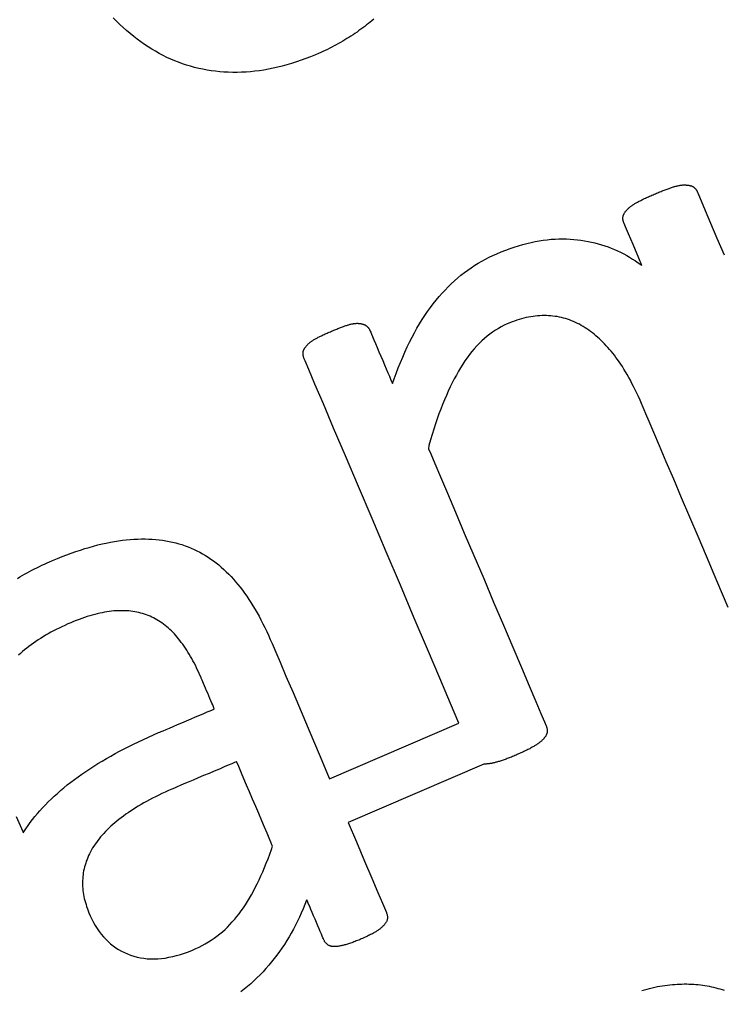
# Model space of a CAD drawing. Header units: millimetres. Extents: x 47 to 159, y 49 to 299.
# Drawn here: x 88.1 to 96.38, y 167.22 to 178.64 of the extents above; entities that cross this region are included whole.
import ezdxf

# ---------------------------------------------------------------- set-up
doc = ezdxf.new("R2010")
doc.units = ezdxf.units.MM

# ---------------------------------------------------------------- blocks, each defined once
blk = doc.blocks.new('angel 01')
for points in [[(-34.585, 123.265), (-34.557, 123.282), (-34.528, 123.298), (-34.5, 123.315), (-34.471, 123.33), (-34.443, 123.346), (-34.414, 123.361), (-34.384, 123.377), (-34.355, 123.391), (-34.326, 123.406), (-34.296, 123.42), (-34.266, 123.434), (-34.236, 123.447), (-34.206, 123.461), (-34.172, 123.476), (-34.115, 123.499), (-34.06, 123.521), (-34.005, 123.542), (-33.951, 123.562), (-33.897, 123.581), (-33.844, 123.598), (-33.792, 123.615), (-33.74, 123.63), (-33.689, 123.645), (-33.639, 123.658), (-33.589, 123.67), (-33.54, 123.681), (-33.492, 123.691), (-33.444, 123.699), (-33.397, 123.707), (-33.35, 123.713), (-33.304, 123.719), (-33.259, 123.723), (-33.214, 123.726), (-33.17, 123.728), (-33.127, 123.729), (-33.084, 123.729), (-33.041, 123.728), (-32.999, 123.726), (-32.958, 123.723), (-32.918, 123.719), (-32.877, 123.714), (-32.838, 123.708), (-32.799, 123.701), (-32.76, 123.692), (-32.723, 123.683), (-32.685, 123.673), (-32.649, 123.662), (-32.612, 123.649), (-32.577, 123.636), (-32.542, 123.622), (-32.507, 123.606), (-32.473, 123.59), (-32.439, 123.572), (-32.406, 123.554), (-32.374, 123.535), (-32.341, 123.514), (-32.31, 123.493), (-32.278, 123.471), (-32.247, 123.447), (-32.217, 123.423), (-32.187, 123.398), (-32.158, 123.371), (-32.129, 123.344), (-32.1, 123.316), (-32.072, 123.287), (-32.045, 123.257), (-32.018, 123.225), (-31.991, 123.193), (-31.965, 123.16), (-31.939, 123.126), (-31.913, 123.091), (-31.888, 123.055), (-31.863, 123.018), (-31.838, 122.98), (-31.814, 122.941), (-31.79, 122.901), (-31.766, 122.86), (-31.743, 122.819), (-31.72, 122.776), (-31.697, 122.732), (-31.675, 122.688), (-31.653, 122.642), (-31.631, 122.596), (-31.61, 122.548), (-31.589, 122.5), (-31.577, 122.472), (-31.546, 122.399), (-31.495, 122.278), (-31.426, 122.117), (-31.343, 121.922), (-31.249, 121.699), (-31.146, 121.456), (-31.037, 121.199), (-30.924, 120.935), (-30.913, 120.909), (-29.393, 121.564), (-29.49, 121.792), (-29.617, 122.093), (-29.761, 122.432), (-29.917, 122.799), (-30.08, 123.184), (-30.247, 123.577), (-30.413, 123.968), (-30.574, 124.348), (-30.726, 124.706), (-30.865, 125.032), (-30.986, 125.317), (-31.085, 125.55), (-31.158, 125.723), (-31.201, 125.823), (-31.211, 125.848), (-31.213, 125.852), (-31.215, 125.857), (-31.216, 125.861), (-31.218, 125.866), (-31.219, 125.87), (-31.22, 125.875), (-31.221, 125.879), (-31.222, 125.884), (-31.223, 125.888), (-31.224, 125.892), (-31.224, 125.896), (-31.225, 125.901), (-31.225, 125.905), (-31.225, 125.909), (-31.225, 125.913), (-31.225, 125.917), (-31.225, 125.921), (-31.224, 125.925), (-31.224, 125.929), (-31.223, 125.933), (-31.222, 125.937), (-31.221, 125.941), (-31.219, 125.945), (-31.218, 125.95), (-31.216, 125.954), (-31.214, 125.958), (-31.212, 125.963), (-31.209, 125.967), (-31.207, 125.972), (-31.204, 125.976), (-31.2, 125.981), (-31.197, 125.986), (-31.194, 125.99), (-31.19, 125.995), (-31.186, 126), (-31.182, 126.005), (-31.177, 126.01), (-31.173, 126.014), (-31.168, 126.019), (-31.163, 126.024), (-31.158, 126.029), (-31.153, 126.033), (-31.147, 126.038), (-31.141, 126.043), (-31.135, 126.047), (-31.129, 126.052), (-31.123, 126.056), (-31.116, 126.061), (-31.109, 126.065), (-31.102, 126.07), (-31.095, 126.074), (-31.087, 126.078), (-31.08, 126.083), (-31.072, 126.087), (-31.064, 126.092), (-31.055, 126.096), (-31.046, 126.101), (-31.037, 126.105), (-31.028, 126.11), (-31.018, 126.115), (-31.008, 126.12), (-30.997, 126.125), (-30.987, 126.13), (-30.976, 126.135), (-30.964, 126.14), (-30.953, 126.146), (-30.941, 126.151), (-30.928, 126.156), (-30.916, 126.162), (-30.903, 126.167), (-30.889, 126.173), (-30.877, 126.178), (-30.864, 126.184), (-30.852, 126.189), (-30.84, 126.194), (-30.828, 126.198), (-30.816, 126.203), (-30.805, 126.208), (-30.794, 126.212), (-30.783, 126.216), (-30.772, 126.22), (-30.762, 126.224), (-30.751, 126.228), (-30.741, 126.231), (-30.732, 126.234), (-30.722, 126.238), (-30.713, 126.241), (-30.703, 126.244), (-30.695, 126.246), (-30.686, 126.249), (-30.677, 126.251), (-30.669, 126.254), (-30.661, 126.256), (-30.653, 126.258), (-30.645, 126.259), (-30.637, 126.261), (-30.63, 126.262), (-30.622, 126.263), (-30.615, 126.264), (-30.608, 126.265), (-30.601, 126.265), (-30.594, 126.266), (-30.588, 126.266), (-30.582, 126.266), (-30.575, 126.265), (-30.569, 126.265), (-30.563, 126.264), (-30.558, 126.264), (-30.552, 126.263), (-30.547, 126.262), (-30.542, 126.261), (-30.537, 126.26), (-30.532, 126.259), (-30.527, 126.257), (-30.522, 126.256), (-30.517, 126.254), (-30.513, 126.253), (-30.508, 126.251), (-30.504, 126.249), (-30.5, 126.248), (-30.496, 126.246), (-30.492, 126.243), (-30.489, 126.241), (-30.485, 126.239), (-30.482, 126.237), (-30.478, 126.234), (-30.475, 126.232), (-30.472, 126.229), (-30.469, 126.226), (-30.466, 126.223), (-30.463, 126.22), (-30.46, 126.217), (-30.457, 126.213), (-30.455, 126.21), (-30.452, 126.206), (-30.45, 126.203), (-30.447, 126.199), (-30.445, 126.195), (-30.442, 126.19), (-30.44, 126.186), (-30.438, 126.182), (-30.436, 126.177), (-30.434, 126.173), (-30.429, 126.161), (-30.42, 126.139), (-30.407, 126.109), (-30.391, 126.072), (-30.373, 126.029), (-30.353, 125.982), (-30.332, 125.932), (-30.31, 125.881), (-30.288, 125.829), (-30.266, 125.777), (-30.246, 125.729), (-30.226, 125.683), (-30.209, 125.643), (-30.195, 125.609), (-30.183, 125.582), (-30.176, 125.564), (-30.173, 125.557), (-30.154, 125.611), (-30.129, 125.677), (-30.105, 125.742), (-30.079, 125.806), (-30.053, 125.868), (-30.027, 125.928), (-30, 125.987), (-29.972, 126.045), (-29.943, 126.101), (-29.914, 126.155), (-29.885, 126.208), (-29.855, 126.26), (-29.824, 126.31), (-29.792, 126.358), (-29.76, 126.405), (-29.727, 126.451), (-29.694, 126.495), (-29.66, 126.538), (-29.625, 126.579), (-29.59, 126.619), (-29.554, 126.657), (-29.518, 126.695), (-29.481, 126.731), (-29.444, 126.765), (-29.406, 126.799), (-29.367, 126.831), (-29.327, 126.862), (-29.288, 126.892), (-29.247, 126.92), (-29.206, 126.948), (-29.164, 126.973), (-29.122, 126.998), (-29.079, 127.021), (-29.035, 127.043), (-28.991, 127.064), (-28.945, 127.084), (-28.893, 127.106), (-28.841, 127.126), (-28.79, 127.144), (-28.74, 127.161), (-28.689, 127.177), (-28.64, 127.192), (-28.591, 127.205), (-28.542, 127.216), (-28.494, 127.227), (-28.446, 127.235), (-28.399, 127.243), (-28.353, 127.249), (-28.306, 127.254), (-28.261, 127.257), (-28.216, 127.259), (-28.171, 127.259), (-28.127, 127.258), (-28.084, 127.256), (-28.041, 127.253), (-27.998, 127.248), (-27.956, 127.243), (-27.914, 127.237), (-27.873, 127.229), (-27.833, 127.221), (-27.793, 127.211), (-27.753, 127.201), (-27.714, 127.19), (-27.675, 127.177), (-27.637, 127.164), (-27.599, 127.15), (-27.562, 127.134), (-27.525, 127.118), (-27.489, 127.101), (-27.453, 127.082), (-27.418, 127.063), (-27.383, 127.043), (-27.348, 127.021), (-27.315, 126.999), (-27.281, 126.976), (-27.248, 126.952), (-27.238, 126.945), (-27.275, 127.032), (-27.343, 127.191), (-27.396, 127.317), (-27.432, 127.402), (-27.449, 127.441), (-27.451, 127.446), (-27.453, 127.451), (-27.454, 127.455), (-27.456, 127.46), (-27.457, 127.465), (-27.459, 127.469), (-27.46, 127.473), (-27.461, 127.478), (-27.461, 127.482), (-27.462, 127.487), (-27.462, 127.491), (-27.463, 127.495), (-27.463, 127.499), (-27.463, 127.504), (-27.463, 127.508), (-27.462, 127.512), (-27.462, 127.516), (-27.461, 127.52), (-27.461, 127.524), (-27.46, 127.529), (-27.458, 127.533), (-27.457, 127.537), (-27.455, 127.541), (-27.453, 127.546), (-27.451, 127.55), (-27.449, 127.555), (-27.446, 127.559), (-27.443, 127.564), (-27.44, 127.569), (-27.437, 127.573), (-27.434, 127.578), (-27.43, 127.583), (-27.426, 127.588), (-27.422, 127.593), (-27.417, 127.598), (-27.413, 127.603), (-27.408, 127.608), (-27.403, 127.613), (-27.397, 127.618), (-27.392, 127.623), (-27.386, 127.628), (-27.38, 127.633), (-27.374, 127.638), (-27.367, 127.643), (-27.36, 127.648), (-27.353, 127.653), (-27.346, 127.658), (-27.339, 127.663), (-27.331, 127.668), (-27.323, 127.673), (-27.315, 127.678), (-27.306, 127.683), (-27.298, 127.688), (-27.289, 127.692), (-27.28, 127.697), (-27.27, 127.702), (-27.26, 127.707), (-27.25, 127.712), (-27.24, 127.718), (-27.23, 127.723), (-27.219, 127.728), (-27.208, 127.733), (-27.196, 127.739), (-27.184, 127.744), (-27.172, 127.75), (-27.16, 127.755), (-27.148, 127.761), (-27.135, 127.767), (-27.122, 127.772), (-27.108, 127.778), (-27.094, 127.784), (-27.08, 127.79), (-27.067, 127.796), (-27.053, 127.801), (-27.04, 127.807), (-27.027, 127.812), (-27.014, 127.817), (-27.001, 127.822), (-26.989, 127.827), (-26.977, 127.832), (-26.965, 127.836), (-26.953, 127.841), (-26.942, 127.845), (-26.931, 127.849), (-26.92, 127.853), (-26.909, 127.856), (-26.899, 127.86), (-26.889, 127.863), (-26.879, 127.867), (-26.869, 127.87), (-26.86, 127.873), (-26.85, 127.875), (-26.841, 127.878), (-26.832, 127.88), (-26.823, 127.882), (-26.815, 127.884), (-26.806, 127.886), (-26.798, 127.888), (-26.79, 127.889), (-26.782, 127.89), (-26.774, 127.891), (-26.766, 127.892), (-26.759, 127.893), (-26.751, 127.893), (-26.744, 127.893), (-26.737, 127.893), (-26.73, 127.893), (-26.724, 127.893), (-26.717, 127.892), (-26.711, 127.892), (-26.705, 127.891), (-26.699, 127.891), (-26.693, 127.89), (-26.688, 127.889), (-26.682, 127.888), (-26.677, 127.886), (-26.672, 127.885), (-26.667, 127.884), (-26.662, 127.882), (-26.657, 127.881), (-26.653, 127.879), (-26.649, 127.877), (-26.645, 127.875), (-26.641, 127.873), (-26.637, 127.871), (-26.633, 127.869), (-26.63, 127.866), (-26.626, 127.864), (-26.623, 127.861), (-26.619, 127.858), (-26.616, 127.855), (-26.613, 127.852), (-26.61, 127.849), (-26.607, 127.846), (-26.605, 127.842), (-26.602, 127.838), (-26.599, 127.835), (-26.597, 127.831), (-26.594, 127.827), (-26.592, 127.822), (-26.59, 127.818), (-26.588, 127.814), (-26.586, 127.809), (-26.573, 127.78), (-26.542, 127.705), (-26.493, 127.591), (-26.431, 127.444), (-26.356, 127.268), (-26.272, 127.071)], [(-30.393, 129.842), (-30.414, 129.825), (-30.435, 129.808), (-30.456, 129.791), (-30.478, 129.775), (-30.5, 129.758), (-30.522, 129.741), (-30.544, 129.725), (-30.567, 129.709), (-30.59, 129.692), (-30.614, 129.676), (-30.637, 129.66), (-30.661, 129.644), (-30.685, 129.629), (-30.709, 129.614), (-30.734, 129.599), (-30.758, 129.584), (-30.783, 129.57), (-30.808, 129.555), (-30.834, 129.541), (-30.859, 129.528), (-30.885, 129.514), (-30.911, 129.501), (-30.937, 129.488), (-30.964, 129.475), (-30.991, 129.463), (-31.017, 129.451), (-31.045, 129.439), (-31.08, 129.424), (-31.136, 129.401), (-31.192, 129.379), (-31.248, 129.359), (-31.304, 129.34), (-31.359, 129.322), (-31.414, 129.306), (-31.469, 129.291), (-31.523, 129.278), (-31.577, 129.266), (-31.631, 129.255), (-31.685, 129.245), (-31.738, 129.237), (-31.791, 129.23), (-31.844, 129.225), (-31.896, 129.221), (-31.949, 129.218), (-32.001, 129.217), (-32.052, 129.217), (-32.104, 129.218), (-32.155, 129.221), (-32.205, 129.225), (-32.255, 129.23), (-32.305, 129.237), (-32.354, 129.244), (-32.403, 129.254), (-32.452, 129.264), (-32.5, 129.276), (-32.548, 129.289), (-32.595, 129.303), (-32.642, 129.319), (-32.689, 129.336), (-32.735, 129.354), (-32.781, 129.374), (-32.826, 129.394), (-32.871, 129.417), (-32.916, 129.44), (-32.96, 129.465), (-33.004, 129.491), (-33.047, 129.518), (-33.091, 129.546), (-33.133, 129.576), (-33.175, 129.607), (-33.217, 129.639), (-33.259, 129.673), (-33.3, 129.708), (-33.341, 129.744), (-33.381, 129.781), (-33.421, 129.819), (-33.46, 129.859)], [(-27.24, 118.417), (-27.209, 118.426), (-27.178, 118.434), (-27.148, 118.442), (-27.117, 118.45), (-27.087, 118.457), (-27.057, 118.463), (-27.027, 118.468), (-26.998, 118.473), (-26.968, 118.478), (-26.939, 118.482), (-26.91, 118.485), (-26.881, 118.488), (-26.853, 118.49), (-26.824, 118.492), (-26.796, 118.494), (-26.768, 118.494), (-26.74, 118.495), (-26.712, 118.495), (-26.685, 118.494), (-26.657, 118.493), (-26.63, 118.492), (-26.603, 118.49), (-26.577, 118.487), (-26.55, 118.484), (-26.524, 118.481), (-26.498, 118.477), (-26.472, 118.472), (-26.446, 118.467), (-26.421, 118.462), (-26.395, 118.456), (-26.37, 118.45), (-26.345, 118.443), (-26.321, 118.436), (-26.296, 118.428), (-26.272, 118.42)], [(-26.224, 122.924), (-26.302, 123.107), (-26.388, 123.31), (-26.481, 123.528), (-26.577, 123.756), (-26.675, 123.986), (-26.772, 124.214), (-26.865, 124.433), (-26.952, 124.638), (-27.031, 124.823), (-27.098, 124.983), (-27.153, 125.11), (-27.191, 125.201), (-27.211, 125.248), (-27.223, 125.277), (-27.242, 125.321), (-27.261, 125.363), (-27.28, 125.405), (-27.299, 125.445), (-27.318, 125.484), (-27.337, 125.522), (-27.356, 125.559), (-27.375, 125.595), (-27.394, 125.629), (-27.413, 125.663), (-27.432, 125.695), (-27.45, 125.726), (-27.469, 125.756), (-27.488, 125.785), (-27.507, 125.813), (-27.525, 125.839), (-27.544, 125.864), (-27.563, 125.889), (-27.581, 125.913), (-27.6, 125.936), (-27.62, 125.958), (-27.639, 125.98), (-27.659, 126.002), (-27.678, 126.023), (-27.698, 126.043), (-27.718, 126.063), (-27.739, 126.082), (-27.759, 126.1), (-27.78, 126.118), (-27.801, 126.136), (-27.822, 126.153), (-27.843, 126.169), (-27.864, 126.184), (-27.886, 126.2), (-27.908, 126.214), (-27.93, 126.228), (-27.952, 126.241), (-27.974, 126.254), (-27.997, 126.265), (-28.02, 126.276), (-28.043, 126.287), (-28.066, 126.296), (-28.089, 126.305), (-28.113, 126.313), (-28.137, 126.321), (-28.161, 126.327), (-28.185, 126.334), (-28.21, 126.339), (-28.235, 126.344), (-28.26, 126.347), (-28.285, 126.351), (-28.31, 126.353), (-28.336, 126.355), (-28.362, 126.356), (-28.388, 126.356), (-28.414, 126.356), (-28.44, 126.355), (-28.466, 126.353), (-28.493, 126.35), (-28.52, 126.347), (-28.546, 126.342), (-28.573, 126.337), (-28.6, 126.332), (-28.627, 126.325), (-28.654, 126.318), (-28.682, 126.31), (-28.709, 126.302), (-28.737, 126.292), (-28.764, 126.282), (-28.792, 126.271), (-28.822, 126.259), (-28.858, 126.242), (-28.893, 126.224), (-28.927, 126.205), (-28.961, 126.184), (-28.995, 126.162), (-29.027, 126.139), (-29.059, 126.113), (-29.091, 126.087), (-29.122, 126.059), (-29.152, 126.03), (-29.182, 125.999), (-29.211, 125.967), (-29.239, 125.933), (-29.267, 125.898), (-29.294, 125.861), (-29.321, 125.823), (-29.347, 125.784), (-29.372, 125.743), (-29.397, 125.701), (-29.421, 125.657), (-29.446, 125.612), (-29.469, 125.565), (-29.493, 125.517), (-29.516, 125.468), (-29.539, 125.417), (-29.561, 125.365), (-29.583, 125.311), (-29.605, 125.256), (-29.626, 125.199), (-29.647, 125.141), (-29.667, 125.082), (-29.687, 125.021), (-29.707, 124.959), (-29.726, 124.895), (-29.745, 124.83), (-29.75, 124.791), (-29.723, 124.73), (-29.676, 124.618), (-29.609, 124.461), (-29.527, 124.268), (-29.432, 124.044), (-29.328, 123.798), (-29.216, 123.534), (-29.1, 123.262), (-28.984, 122.987), (-28.869, 122.716), (-28.759, 122.457), (-28.657, 122.217), (-28.565, 122.001), (-28.487, 121.818), (-28.426, 121.674), (-28.385, 121.576), (-28.365, 121.531), (-28.363, 121.525), (-28.361, 121.52), (-28.36, 121.516), (-28.358, 121.511), (-28.357, 121.507), (-28.356, 121.502), (-28.355, 121.497), (-28.354, 121.493), (-28.353, 121.489), (-28.353, 121.484), (-28.353, 121.48), (-28.353, 121.475), (-28.353, 121.471), (-28.353, 121.467), (-28.353, 121.462), (-28.354, 121.458), (-28.354, 121.454), (-28.355, 121.45), (-28.356, 121.446), (-28.358, 121.441), (-28.359, 121.437), (-28.361, 121.433), (-28.362, 121.428), (-28.364, 121.424), (-28.367, 121.42), (-28.369, 121.415), (-28.371, 121.411), (-28.374, 121.407), (-28.377, 121.402), (-28.38, 121.398), (-28.383, 121.393), (-28.387, 121.389), (-28.39, 121.384), (-28.394, 121.38), (-28.398, 121.375), (-28.402, 121.371), (-28.407, 121.366), (-28.411, 121.362), (-28.416, 121.357), (-28.422, 121.352), (-28.427, 121.348), (-28.433, 121.343), (-28.439, 121.338), (-28.445, 121.333), (-28.451, 121.328), (-28.458, 121.324), (-28.465, 121.319), (-28.472, 121.314), (-28.48, 121.309), (-28.488, 121.304), (-28.496, 121.299), (-28.504, 121.294), (-28.512, 121.289), (-28.521, 121.283), (-28.53, 121.278), (-28.54, 121.273), (-28.549, 121.268), (-28.559, 121.262), (-28.57, 121.257), (-28.58, 121.251), (-28.591, 121.246), (-28.603, 121.24), (-28.614, 121.235), (-28.626, 121.229), (-28.639, 121.223), (-28.651, 121.217), (-28.664, 121.212), (-28.678, 121.206), (-28.691, 121.2), (-28.705, 121.193), (-28.719, 121.187), (-28.734, 121.181), (-28.747, 121.176), (-28.761, 121.17), (-28.774, 121.164), (-28.787, 121.159), (-28.8, 121.154), (-28.813, 121.149), (-28.825, 121.145), (-28.837, 121.14), (-28.849, 121.136), (-28.861, 121.131), (-28.872, 121.127), (-28.884, 121.124), (-28.895, 121.12), (-28.905, 121.116), (-28.916, 121.113), (-28.926, 121.11), (-28.936, 121.107), (-28.946, 121.104), (-28.956, 121.102), (-28.965, 121.099), (-28.974, 121.097), (-28.983, 121.095), (-28.992, 121.093), (-29.001, 121.091), (-29.01, 121.089), (-29.018, 121.088), (-29.026, 121.086), (-29.034, 121.085), (-29.042, 121.084), (-29.049, 121.083), (-29.057, 121.082), (-29.064, 121.082), (-29.071, 121.081), (-29.078, 121.081), (-29.085, 121.081), (-29.091, 121.081), (-29.097, 121.081), (-29.098, 121.081), (-30.695, 120.393), (-30.598, 120.166), (-30.502, 119.939), (-30.417, 119.739), (-30.346, 119.572), (-30.292, 119.444), (-30.257, 119.362), (-30.245, 119.334), (-30.242, 119.327), (-30.24, 119.32), (-30.237, 119.313), (-30.236, 119.306), (-30.234, 119.3), (-30.233, 119.293), (-30.232, 119.287), (-30.232, 119.28), (-30.232, 119.274), (-30.232, 119.268), (-30.233, 119.262), (-30.234, 119.256), (-30.235, 119.25), (-30.237, 119.244), (-30.239, 119.238), (-30.241, 119.233), (-30.244, 119.227), (-30.247, 119.221), (-30.251, 119.216), (-30.254, 119.211), (-30.258, 119.205), (-30.262, 119.2), (-30.266, 119.194), (-30.271, 119.189), (-30.276, 119.183), (-30.281, 119.178), (-30.286, 119.173), (-30.291, 119.167), (-30.297, 119.162), (-30.303, 119.157), (-30.309, 119.151), (-30.316, 119.146), (-30.322, 119.141), (-30.329, 119.136), (-30.336, 119.13), (-30.344, 119.125), (-30.352, 119.12), (-30.36, 119.115), (-30.369, 119.109), (-30.378, 119.104), (-30.387, 119.098), (-30.398, 119.092), (-30.408, 119.086), (-30.419, 119.081), (-30.431, 119.075), (-30.443, 119.069), (-30.455, 119.063), (-30.468, 119.056), (-30.482, 119.05), (-30.496, 119.044), (-30.51, 119.037), (-30.525, 119.031), (-30.54, 119.024), (-30.555, 119.018), (-30.57, 119.011), (-30.585, 119.005), (-30.599, 119), (-30.613, 118.994), (-30.627, 118.989), (-30.64, 118.984), (-30.653, 118.979), (-30.666, 118.975), (-30.678, 118.971), (-30.691, 118.967), (-30.702, 118.963), (-30.714, 118.959), (-30.725, 118.956), (-30.736, 118.953), (-30.747, 118.95), (-30.757, 118.948), (-30.767, 118.946), (-30.777, 118.943), (-30.786, 118.942), (-30.796, 118.94), (-30.805, 118.939), (-30.814, 118.937), (-30.822, 118.936), (-30.83, 118.936), (-30.839, 118.935), (-30.846, 118.935), (-30.854, 118.935), (-30.861, 118.935), (-30.869, 118.935), (-30.876, 118.936), (-30.882, 118.936), (-30.889, 118.937), (-30.895, 118.939), (-30.901, 118.94), (-30.906, 118.942), (-30.912, 118.943), (-30.917, 118.946), (-30.923, 118.948), (-30.928, 118.951), (-30.933, 118.954), (-30.937, 118.957), (-30.942, 118.961), (-30.947, 118.965), (-30.951, 118.969), (-30.955, 118.973), (-30.959, 118.978), (-30.963, 118.983), (-30.967, 118.989), (-30.971, 118.994), (-30.974, 119), (-30.977, 119.007), (-30.981, 119.013), (-30.984, 119.02), (-30.985, 119.024), (-30.991, 119.036), (-30.999, 119.055), (-31.009, 119.08), (-31.022, 119.11), (-31.036, 119.143), (-31.051, 119.18), (-31.068, 119.218), (-31.084, 119.258), (-31.101, 119.297), (-31.117, 119.335), (-31.132, 119.371), (-31.146, 119.404), (-31.159, 119.433), (-31.169, 119.457), (-31.176, 119.475), (-31.181, 119.485), (-31.186, 119.48), (-31.205, 119.429), (-31.225, 119.379), (-31.246, 119.329), (-31.268, 119.281), (-31.291, 119.233), (-31.314, 119.185), (-31.339, 119.139), (-31.364, 119.093), (-31.39, 119.048), (-31.417, 119.004), (-31.444, 118.96), (-31.473, 118.917), (-31.502, 118.875), (-31.532, 118.834), (-31.563, 118.793), (-31.595, 118.753), (-31.628, 118.714), (-31.661, 118.675), (-31.696, 118.638), (-31.731, 118.601), (-31.767, 118.566), (-31.803, 118.531), (-31.84, 118.498), (-31.879, 118.466), (-31.917, 118.434), (-31.957, 118.404)], [(-34.598, 120.463), (-34.523, 120.287), (-34.516, 120.271), (-34.508, 120.285), (-34.485, 120.321), (-34.46, 120.357), (-34.434, 120.393), (-34.407, 120.428), (-34.379, 120.463), (-34.35, 120.498), (-34.32, 120.533), (-34.289, 120.568), (-34.256, 120.602), (-34.223, 120.636), (-34.188, 120.67), (-34.152, 120.703), (-34.115, 120.736), (-34.077, 120.769), (-34.038, 120.802), (-33.998, 120.835), (-33.957, 120.867), (-33.914, 120.899), (-33.871, 120.931), (-33.826, 120.963), (-33.781, 120.994), (-33.734, 121.025), (-33.687, 121.055), (-33.639, 121.086), (-33.589, 121.116), (-33.539, 121.145), (-33.488, 121.175), (-33.436, 121.204), (-33.383, 121.232), (-33.329, 121.261), (-33.274, 121.289), (-33.218, 121.317), (-33.161, 121.344), (-33.103, 121.371), (-33.044, 121.398), (-32.985, 121.425), (-32.924, 121.451), (-32.91, 121.457), (-32.895, 121.463), (-32.87, 121.474), (-32.837, 121.488), (-32.797, 121.505), (-32.752, 121.524), (-32.702, 121.545), (-32.65, 121.567), (-32.596, 121.59), (-32.542, 121.613), (-32.489, 121.636), (-32.438, 121.657), (-32.392, 121.676), (-32.351, 121.694), (-32.317, 121.708), (-32.291, 121.719), (-32.274, 121.727), (-32.269, 121.729), (-32.27, 121.732), (-32.274, 121.742), (-32.28, 121.756), (-32.288, 121.776), (-32.298, 121.799), (-32.309, 121.825), (-32.321, 121.853), (-32.334, 121.883), (-32.347, 121.914), (-32.36, 121.944), (-32.372, 121.974), (-32.384, 122.002), (-32.395, 122.027), (-32.405, 122.05), (-32.413, 122.069), (-32.419, 122.082), (-32.422, 122.091), (-32.425, 122.098), (-32.438, 122.128), (-32.451, 122.158), (-32.465, 122.187), (-32.478, 122.215), (-32.492, 122.243), (-32.506, 122.27), (-32.52, 122.297), (-32.535, 122.323), (-32.549, 122.348), (-32.564, 122.373), (-32.579, 122.398), (-32.594, 122.422), (-32.609, 122.445), (-32.625, 122.468), (-32.641, 122.491), (-32.657, 122.512), (-32.673, 122.534), (-32.689, 122.554), (-32.706, 122.574), (-32.722, 122.594), (-32.739, 122.613), (-32.757, 122.631), (-32.774, 122.649), (-32.792, 122.665), (-32.81, 122.682), (-32.828, 122.697), (-32.847, 122.712), (-32.866, 122.727), (-32.885, 122.741), (-32.904, 122.754), (-32.924, 122.766), (-32.944, 122.778), (-32.964, 122.79), (-32.984, 122.8), (-33.005, 122.81), (-33.025, 122.82), (-33.047, 122.828), (-33.068, 122.837), (-33.09, 122.844), (-33.112, 122.851), (-33.134, 122.857), (-33.157, 122.863), (-33.18, 122.868), (-33.203, 122.872), (-33.227, 122.876), (-33.25, 122.879), (-33.274, 122.882), (-33.299, 122.884), (-33.323, 122.885), (-33.348, 122.885), (-33.374, 122.885), (-33.399, 122.885), (-33.425, 122.883), (-33.451, 122.882), (-33.478, 122.879), (-33.505, 122.876), (-33.532, 122.872), (-33.56, 122.867), (-33.588, 122.862), (-33.617, 122.856), (-33.646, 122.849), (-33.675, 122.842), (-33.705, 122.833), (-33.735, 122.825), (-33.766, 122.815), (-33.797, 122.805), (-33.828, 122.794), (-33.86, 122.782), (-33.892, 122.77), (-33.925, 122.757), (-33.958, 122.744), (-33.993, 122.729), (-34.027, 122.713), (-34.061, 122.697), (-34.095, 122.681), (-34.128, 122.665), (-34.16, 122.648), (-34.192, 122.631), (-34.223, 122.614), (-34.254, 122.596), (-34.284, 122.578), (-34.313, 122.56), (-34.342, 122.541), (-34.37, 122.523), (-34.397, 122.503), (-34.424, 122.484), (-34.45, 122.464), (-34.476, 122.444), (-34.501, 122.424), (-34.525, 122.404), (-34.549, 122.383), (-34.573, 122.363)]]:
    blk.add_lwpolyline(points)
blk.add_lwpolyline([(-32.006, 121.11), (-32.013, 121.107), (-32.033, 121.098), (-32.064, 121.085), (-32.105, 121.068), (-32.154, 121.047), (-32.209, 121.023), (-32.269, 120.998), (-32.331, 120.972), (-32.395, 120.945), (-32.458, 120.918), (-32.518, 120.892), (-32.575, 120.868), (-32.626, 120.847), (-32.669, 120.828), (-32.704, 120.814), (-32.728, 120.803), (-32.739, 120.799), (-32.768, 120.786), (-32.808, 120.769), (-32.847, 120.751), (-32.885, 120.733), (-32.923, 120.715), (-32.96, 120.697), (-32.995, 120.679), (-33.031, 120.661), (-33.065, 120.642), (-33.099, 120.624), (-33.131, 120.605), (-33.163, 120.586), (-33.195, 120.567), (-33.225, 120.548), (-33.255, 120.529), (-33.283, 120.509), (-33.311, 120.49), (-33.339, 120.47), (-33.365, 120.45), (-33.391, 120.43), (-33.416, 120.41), (-33.44, 120.39), (-33.463, 120.37), (-33.486, 120.349), (-33.508, 120.329), (-33.529, 120.308), (-33.55, 120.287), (-33.569, 120.266), (-33.588, 120.245), (-33.606, 120.224), (-33.624, 120.202), (-33.641, 120.181), (-33.656, 120.159), (-33.672, 120.138), (-33.686, 120.116), (-33.7, 120.094), (-33.713, 120.072), (-33.725, 120.05), (-33.736, 120.027), (-33.747, 120.005), (-33.757, 119.983), (-33.766, 119.96), (-33.775, 119.938), (-33.782, 119.916), (-33.789, 119.893), (-33.795, 119.871), (-33.801, 119.848), (-33.806, 119.825), (-33.81, 119.803), (-33.813, 119.78), (-33.816, 119.757), (-33.817, 119.735), (-33.818, 119.712), (-33.819, 119.688), (-33.819, 119.665), (-33.818, 119.642), (-33.816, 119.619), (-33.814, 119.595), (-33.811, 119.572), (-33.807, 119.548), (-33.803, 119.524), (-33.798, 119.5), (-33.792, 119.476), (-33.786, 119.452), (-33.778, 119.428), (-33.771, 119.404), (-33.762, 119.38), (-33.753, 119.355), (-33.743, 119.331), (-33.729, 119.297), (-33.71, 119.257), (-33.69, 119.218), (-33.669, 119.181), (-33.646, 119.146), (-33.623, 119.112), (-33.598, 119.079), (-33.573, 119.049), (-33.546, 119.02), (-33.518, 118.993), (-33.489, 118.967), (-33.458, 118.943), (-33.427, 118.921), (-33.394, 118.9), (-33.361, 118.881), (-33.326, 118.864), (-33.29, 118.848), (-33.253, 118.834), (-33.215, 118.822), (-33.177, 118.811), (-33.138, 118.803), (-33.098, 118.797), (-33.058, 118.792), (-33.017, 118.79), (-32.975, 118.79), (-32.933, 118.791), (-32.89, 118.795), (-32.847, 118.8), (-32.803, 118.808), (-32.758, 118.817), (-32.713, 118.828), (-32.667, 118.842), (-32.621, 118.857), (-32.574, 118.874), (-32.526, 118.894), (-32.486, 118.911), (-32.448, 118.929), (-32.411, 118.948), (-32.375, 118.968), (-32.339, 118.989), (-32.305, 119.011), (-32.271, 119.034), (-32.238, 119.058), (-32.205, 119.083), (-32.174, 119.109), (-32.143, 119.136), (-32.114, 119.164), (-32.085, 119.193), (-32.057, 119.224), (-32.029, 119.255), (-32.003, 119.287), (-31.977, 119.32), (-31.952, 119.354), (-31.927, 119.389), (-31.903, 119.426), (-31.879, 119.464), (-31.856, 119.504), (-31.832, 119.544), (-31.809, 119.586), (-31.787, 119.629), (-31.764, 119.674), (-31.742, 119.72), (-31.721, 119.767), (-31.699, 119.815), (-31.678, 119.865), (-31.658, 119.916), (-31.637, 119.968), (-31.617, 120.022), (-31.598, 120.077), (-31.584, 120.117), (-31.591, 120.132), (-31.604, 120.164), (-31.624, 120.211), (-31.649, 120.27), (-31.678, 120.339), (-31.711, 120.415), (-31.746, 120.498), (-31.782, 120.583), (-31.819, 120.669), (-31.854, 120.753), (-31.889, 120.834), (-31.92, 120.909), (-31.949, 120.975), (-31.972, 121.031), (-31.99, 121.073), (-32.002, 121.1)], close=True)

msp = doc.modelspace()

# ---------------------------------------------------------------- block references
msp.add_blockref('angel 01', (122.661, 48.801))

doc.saveas('drawing.dxf')
